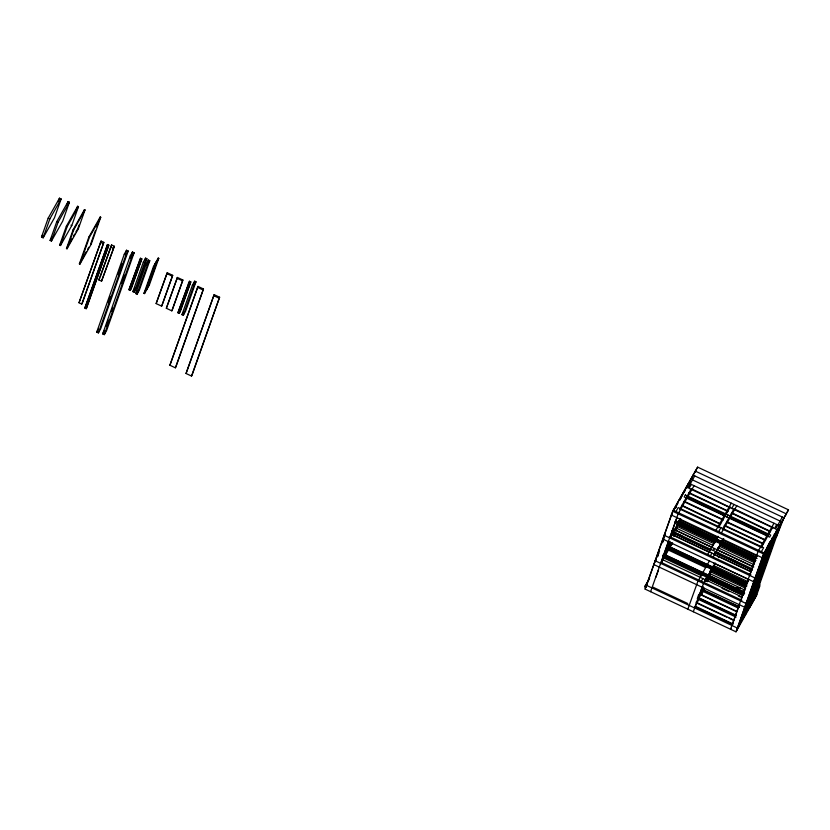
<?xml version="1.0" encoding="UTF-8"?>
<svg xmlns="http://www.w3.org/2000/svg" width="830" height="830" viewBox="0 0 830 830"><rect width="100%" height="100%" fill="white"/><g stroke="black" fill="none" stroke-linecap="round" stroke-linejoin="round"><path stroke-width="1.25" d="M41.5 237.058L48.181 218.155L59.49 198.183L61.13 198.951L54.438 217.854L43.139 237.826L41.5 237.058L42.755 234.838M43.139 237.826L49.831 218.923L61.13 198.951M58.235 201.721L59.49 198.183M50.111 240.461L56.803 221.558L68.102 201.586L69.419 202.209L62.727 221.112L51.429 241.084L50.111 240.461L52 237.131M51.429 241.084L58.121 222.181L69.419 202.209M66.846 205.135L68.102 201.586M59.656 245.151L66.348 226.248L77.647 206.276L78.466 206.66L71.774 225.563L60.476 245.535L59.656 245.151L62.167 240.71M60.476 245.535L67.168 226.632L78.466 206.66M76.391 209.824L77.647 206.276M66.483 248.523L73.165 229.62L84.463 209.648L85.013 209.907L78.331 228.81L67.033 248.782L66.483 248.523L72.127 238.542M67.033 248.782L73.714 229.879L85.013 209.907M79.037 225.013L77.781 228.551L78.331 228.81M82.378 215.561L84.463 209.648M79.389 263.857L88.883 237.017L100.181 217.045L100.731 217.294L91.238 244.145L79.939 264.116L79.389 263.857L86.299 251.656M79.939 264.116L89.433 237.266L100.731 217.294M95.44 230.46L90.688 243.885L91.238 244.145M96.726 226.798L100.181 217.045M79.026 302.763L101.094 241.074L103.833 242.36L82.44 302.857L81.765 304.05L79.026 302.763L101.094 241.074M81.765 304.05L103.833 242.36M84.857 308.086L107.506 244.528L108.823 245.141L86.621 307.909L86.175 308.708L84.857 308.086L107.506 244.528M86.175 308.708L108.823 245.141M98.801 279.897L111.583 244.964L114.322 246.251L101.54 281.183L98.801 279.897L99.932 277.905M100.368 276.681L111.583 244.964M101.54 281.183L114.322 246.251M96.726 332.125L124.272 254.239L126.534 250.245L128.183 251.023L100.627 328.908L98.376 332.903L96.726 332.125L98.428 329.137M108.025 302.577L110.183 296.497M117.933 274.585L121.803 263.639M125.247 253.897L126.534 250.245M98.376 332.903L125.921 255.018L128.183 251.023M102.671 333.878L130.217 255.993L132.468 251.998L134.118 252.766L106.572 330.651L104.31 334.646L102.671 333.878L104.362 330.88M106.219 326.232L108.367 320.152M111.386 311.624L112.672 307.982M121.284 283.642L124.293 275.124M130.32 258.089L132.468 251.998M104.31 334.646L131.856 256.761L134.118 252.766M128.961 289.743L140.519 258.255L141.837 258.867L131.41 288.363L130.279 290.355L128.961 289.743L140.519 258.255M130.279 290.355L141.837 258.867M132.893 291.62L143.331 262.124L145.582 258.13L146.9 258.753L136.473 288.238L134.211 292.233L132.893 291.62L135.155 287.626M144.752 260.496L145.582 258.13M134.211 292.233L144.638 262.747L146.9 258.753M135.767 293.571L146.194 264.075L148.456 260.081L149.774 260.703L139.336 290.189L137.085 294.183L135.767 293.571L137.458 290.573M146.786 264.801L148.456 260.081M137.085 294.183L147.512 264.697L149.774 260.703M143.974 293.343L153.477 266.492L158.219 258.109L158.769 258.369L149.275 285.209L144.524 293.592L143.974 293.343L145.841 290.044M144.524 293.592L154.017 266.752L158.769 258.369M147.532 285.686L146.236 289.348L146.786 289.597L156.507 262.363L155.957 262.104L155.096 264.542M154.442 266.16L155.729 262.498L156.279 262.757M150.344 277.967L152.502 271.867M150.448 280.073L158.219 258.109M156.144 303.573L167.214 272.759L172.692 275.321L162.068 305.347L161.622 306.146L156.144 303.573L167.214 272.759M161.622 306.146L172.692 275.321M166.342 308.272L177.413 277.448L182.88 280.021L172.267 310.046L171.82 310.845L166.342 308.272L177.413 277.448M171.82 310.845L182.88 280.021M177.921 312.754L189.489 281.266L190.796 281.889L180.369 311.375L179.239 313.377L177.921 312.754L189.489 281.266M179.239 313.377L190.796 281.889M181.978 314.663L192.415 285.167L194.677 281.173L195.984 281.795L185.557 311.281L183.295 315.276L181.978 314.663L183.679 311.665M193.421 284.711L194.677 281.173M183.295 315.276L193.722 285.79L195.984 281.795M169.901 365.242L197.986 286.402L203.464 288.975L175.919 366.86L175.379 367.815L169.901 365.242L197.986 286.402M175.379 367.815L203.464 288.975M186.044 373.49L214.14 294.65L219.608 297.223L192.062 375.108L191.523 376.063L186.044 373.49L214.14 294.65M191.523 376.063L219.608 297.223M645.937 587.401L644.837 586.893L645.18 585.949L649.631 578.074M759.658 584.206L759.896 585.918L756.431 595.712L736.003 631.817L645.128 589.113L672.674 511.239L697.625 467.134L788.5 509.838L763.776 553.88L763.227 553.631M657.391 556.816L658.636 553.309M662.361 542.768L663.606 539.261M657.526 556.671L659.591 550.819M662.496 542.633L664.56 536.782M673.991 510.128L674.811 507.784L675.361 508.043M675.724 507.504L676.958 503.997L677.508 504.246M675.755 507.877L677.415 503.198L677.965 503.447M680.652 498.342L681.482 496.008L682.032 496.257M680.693 498.716L681.938 495.209M683.028 494.151L683.858 491.806L684.408 492.065M683.256 493.746L684.086 491.412M684.76 491.526L686.327 487.106L687.966 487.884L694.741 475.901M687.292 486.764L688.578 483.112L779.463 525.815L751.918 603.701M650.606 591.686L678.152 513.812L694.056 485.685M679.656 509.444L686.462 497.284L725.192 515.928M655.876 577.348L658.46 570.044M661.043 562.74L668.358 542.052M670.08 537.186L676.969 517.713M689.554 482.77L690.84 479.118L781.725 521.821L754.169 599.706M681.575 506.051L681.938 505.273L720.668 523.917M691.566 479.47L693.102 475.123L783.977 517.827L776.237 537.321M683.837 502.057L684.2 501.279L723.065 519.538L722.702 520.317M664.737 556.619L670.111 541.409M672.601 534.385L673.421 532.051M665.183 555.82L669.737 542.955M672.632 534.759L673.462 532.414M694.959 472.27L695.364 471.129L786.238 513.832L785.844 514.963M686.773 496.859L691.317 488.694L730.047 507.338M697.625 467.134L672.891 511.187L673.441 511.436M669.25 548.63L671.325 542.779M673.804 535.765L674.634 533.42M675.464 531.076L677.944 524.062L674.271 530.546M678.266 523.149L679.926 518.47M688.692 493.466L689.056 492.688L727.92 510.958L727.568 511.726M669.706 547.831L671.356 543.152M673.846 536.128L674.676 533.794M675.911 530.277L677.986 524.425M679.127 521.178L679.957 518.843M687.831 609.178L698.404 579.869M718.521 527.704L725.327 515.544M720.45 524.311L681.71 505.667M725.648 515.129L730.182 506.964M697.501 597.901L698.756 594.353M693.299 611.752L703.871 582.442M722.359 529.509L729.155 517.349L767.895 535.993M695.094 607.249L702.201 587.163M697.148 603.244L703 586.696M705.095 580.782L705.925 578.417M724.279 526.116L724.642 525.338L763.507 543.598L763.144 544.376M698.85 598.897L703.031 587.08M705.127 581.166L706.382 577.618M726.541 522.122L765.405 540.382M726.769 521.717L765.634 539.988M701.661 595.255L704.172 588.159M706.683 581.073L707.938 577.524M708.779 575.159L710.449 570.428M729.477 516.924L734.021 508.759L772.751 527.403M703.373 590.908L704.214 588.543M706.714 581.457L707.969 577.908M708.81 575.543L710.511 570.718M731.396 513.531L731.759 512.753L770.489 531.397M707.471 581.716L708.633 578.427M709.453 576.082L711.528 570.231M718.417 557.625L718.739 556.712M732.361 624.637L739.675 603.95M740.972 600.298L748.287 579.61M750.009 574.744L756.898 555.27M761.224 547.769L768.03 535.609M768.341 535.194L772.886 527.019M770.271 531.791L731.531 513.158M736.003 631.817L763.548 553.932L788.5 509.838M736.542 630.862L764.098 552.977L673.213 510.274L645.128 589.113M747.986 600.547L756.68 575.968M765.696 550.487L757.002 575.066L756.452 574.806M748.214 600.142L756.908 575.574L756.358 575.315M765.924 550.093L757.23 574.661L756.68 574.412M748.681 600.868L741.75 620.456L739.603 624.253L746.533 604.665L748.681 600.868L748.131 600.619M750.133 596.749L758.827 572.181L758.278 571.922M759.149 571.268L767.74 545.642L768.29 545.891L759.595 570.469L759.056 570.21M750.59 595.95L759.284 571.382M744.012 616.462L750.942 596.874M744.24 616.057L751.16 596.48L750.621 596.22M752.509 592.558L761.421 567.585L760.882 567.326M761.525 567.077L770.437 542.104L769.887 541.845M754.657 588.761L763.351 564.192L762.801 563.933M763.673 563.279L772.357 538.701L771.817 538.452M753.65 592.081L746.72 611.668L751.129 603.877L758.06 584.299L753.65 592.081L753.101 591.832M755.103 587.962L763.797 563.394L763.123 563.02M757.033 584.569L765.945 559.596M774.961 534.115L766.038 559.088L765.488 558.829M749.656 607.695L777.202 529.81L775.562 529.042L782.337 517.059M73.382 236.322L74.638 234.102M75.893 231.881L77.149 229.661M87.555 249.436L88.81 247.216M681.16 496.911L681.617 496.112M671.875 514.061L671.335 515.015L762.21 557.718L762.76 556.754M675.952 511.56L678.214 507.566L763.621 547.696L761.359 551.691M691.317 484.398L689.056 488.393L774.463 528.523L776.724 524.529M664.716 534.323L664.166 535.277L755.051 577.981L755.591 577.026M665.494 533.815L663.886 536.668L664.425 536.927M663.378 538.099L662.828 539.064L753.713 581.757L754.252 580.803M655.7 559.804L655.161 560.758L746.035 603.462L746.575 602.507M654.87 562.149L656.094 559.97M654.362 563.58L653.822 564.545L744.697 607.238L745.236 606.284M670.287 537.238L680.745 518.771M670.588 537.062L673.047 532.715M679.189 521.852L680.424 519.684M644.837 586.893L649.299 579.018M647.006 584.382L646.466 585.337L737.341 628.04L753.256 599.914M661.282 562.73L672.341 543.173M660.96 563.632L662.184 561.464M671.408 545.165L672.642 542.986M715.917 530.339L731.282 503.177M718.655 531.625L720.917 527.631M726.904 517.049L728.035 515.046M731.759 508.458L734.021 504.464M707.523 554.731L717.971 536.263M709.038 552.386L710.273 550.207M712.119 546.949L715.19 541.523M716.415 539.344L717.649 537.176M721.395 532.912L736.76 505.75M710.21 556.11L711.901 553.112M713.375 550.518L714.505 548.516M698.507 580.222L709.567 560.665M712.991 557.303L723.438 538.836M714.516 554.959L720.668 544.096M721.893 541.917L723.739 538.66M701.194 581.591L702.886 578.593M703.985 582.795L715.336 563.051M699.866 594.083L701.703 590.825L738.295 608.058M707.243 581.052L708.467 578.873M773.985 523.242L758.081 551.359L730.525 629.244L731.074 628.289M768.279 544.688L769.358 542.789M772.035 539.614L772.491 538.815M756.67 574.765L757.738 572.866M763.247 563.134L764.326 561.236M763.984 562.377L764.44 561.578M755.082 578.458L770.448 551.296M770.126 552.209L754.761 579.371L754.211 579.112M758.506 573.084L758.962 572.285M763.029 565.095L763.476 564.296M750.455 595.847L750.911 595.048M754.978 587.858L755.425 587.059M761.432 576.777L746.066 603.939L745.516 603.68M745.745 604.852L761.11 577.69M745.081 606.74L747.342 602.746L739.478 624.98L737.216 628.974M758.184 583.573L760.446 579.579M749.127 600.069L753.194 592.879L746.274 612.467L742.207 619.657M744.406 608.629L759.772 581.467M750.32 605.807L752.582 601.812M750.05 606.554L756.836 594.571M734.467 588.003L740.318 587.941M686.005 488.019L686.545 488.268M776.33 530.463L776.88 530.712M688.827 493.093L727.702 511.353M774.183 534.25L774.732 534.51M686.908 496.485L725.783 514.745M729.612 516.551L768.476 534.811M772.263 537.653L772.813 537.902L764.119 562.481L763.569 562.221M679.563 499.401L680.112 499.66M683.972 501.673L722.837 519.943M679.334 499.795L679.884 500.054M769.669 542.239L770.209 542.498M724.414 525.732L763.278 544.003M679.791 509.07L718.655 527.33M722.494 529.135L761.359 547.395M675.039 507.389L675.589 507.649M70.955 225.179L71.774 225.563M153.477 266.492L154.017 266.752M197.447 287.356L202.925 289.929M130.217 255.993L131.856 256.761M139.388 260.247L140.706 260.869M143.331 262.124L144.638 262.747M188.358 283.269L189.665 283.881M192.415 285.167L193.722 285.79M56.803 221.558L58.121 222.181M107.06 245.327L108.367 245.939M66.348 226.248L67.168 226.632M100.42 242.277L103.159 243.564M110.452 246.967L113.191 248.253M166.757 273.558L172.235 276.12M176.956 278.247L182.434 280.82M672.674 511.239L763.548 553.932M73.165 229.62L73.714 229.879M88.883 237.017L89.433 237.266M146.194 264.075L147.512 264.697M213.59 295.605L219.068 298.178M48.181 218.155L49.831 218.923M124.272 254.239L125.921 255.018M765.716 558.434L766.266 558.683M765.177 559.731L765.716 559.991M680.154 520.068L717.525 537.633M722.193 539.822L757.23 556.287M679.469 521.271L716.85 538.826M721.519 541.025L756.555 557.49M678.224 521.064L756.286 557.739M679.78 522.091L719.019 540.527M720.17 541.077L757.105 558.424M675.444 520.763L755.829 558.538M674.977 521.603L755.508 559.451M675.184 522.464L755.974 560.426M682.955 526.417L687.614 528.606M699.265 534.074L703.923 536.263M723.729 545.569L728.398 547.769M737.714 552.147L742.373 554.336M677.176 524.456L715.263 542.353M719.88 544.522L754.501 560.789M676.813 524.581L715.253 542.654M719.921 544.843L755.362 561.578M676.429 526.013L713.81 543.567M719.652 546.316L754.688 562.782M760.654 567.72L761.203 567.979M675.765 527.901L713.136 545.466M717.805 547.655L754.014 564.67M672.954 529L753.744 566.963M675.236 530.111L711.445 547.115M717.286 549.865L752.322 566.319M148.726 284.949L149.275 285.209M671.823 530.993L752.613 568.955M673.773 532.217L681.928 536.045M715.719 551.919L719.216 553.558M728.533 557.947L736.687 561.775M672.653 532.445L710.739 550.342M715.356 552.51L752.291 569.857M673.898 533.192L710.096 550.207M714.765 552.396L752.146 569.961M672.29 532.57L709.577 550.093M715.398 552.832L751.513 569.795M671.512 534.136L751.14 571.548M673.296 535.36L709.069 552.178M713.686 554.347L750.621 571.694M146.464 288.944L147.014 289.203M669.374 536.512L750.932 574.837M713.707 563.103L748.743 579.568M713.188 565.303L748.224 581.768M713.676 567.056L747.54 582.971M669.208 546.545L747.27 583.22M669.613 547.032L745.786 582.826M667.59 546.794L746.824 584.019M755.248 588.034L755.798 588.294L748.639 608.276L748.1 608.017M755.02 588.428L755.57 588.688M667.268 547.707L746.502 584.932M667.33 548.485L746.959 585.907M668.16 549.937L705.095 567.295M710.864 570.003L745.485 586.271M711.31 570.594L745.184 586.509M710.636 571.797L745.672 588.263M709.961 573.686L744.998 590.151M664.695 554.533L743.919 591.759M665.089 555.021L744.479 592.35M663.077 554.782L744.635 593.108M662.548 555.592L744.313 594.01M666.013 557.843L702.595 575.034M662.807 556.474L743.597 594.436M664.799 558.466L701.724 575.823M706.34 577.991L743.275 595.349M708.094 578.977L743.13 595.442M662.496 559.617L742.124 597.029M722.027 588.335L729.01 591.614M738.337 595.992L740.661 597.092M661.52 562.543L741.916 600.318M703.083 589.663L738.544 606.325M702.854 590.068L739.468 607.27M703.29 590.597L738.741 607.259M737.092 611.461L700.489 594.259L698.341 598.057L736.086 615.798M701.495 595.172L735.816 611.305M85.314 307.287L86.621 307.909M698.57 597.652L736.314 615.393M698.767 598.586L735.37 615.787M697.169 598.845L736.065 617.126M695.965 602.248L733.71 619.989M696.972 603.161L726.717 617.136M729.01 618.215L733.585 620.363M695.187 606.18L732.942 623.921M694.959 606.585L732.714 624.316M652.837 587.111L687.79 603.535M694.772 606.823L732.06 624.336M645.18 585.949L646.269 586.457M748.805 600.152L740.941 622.376L749.936 598.15L748.805 600.152M753.329 592.163L745.465 614.387L754.46 590.161L753.329 592.163M685.331 494.981L684.2 496.983L769.607 537.114L770.738 535.111L685.331 494.981"/></g></svg>
